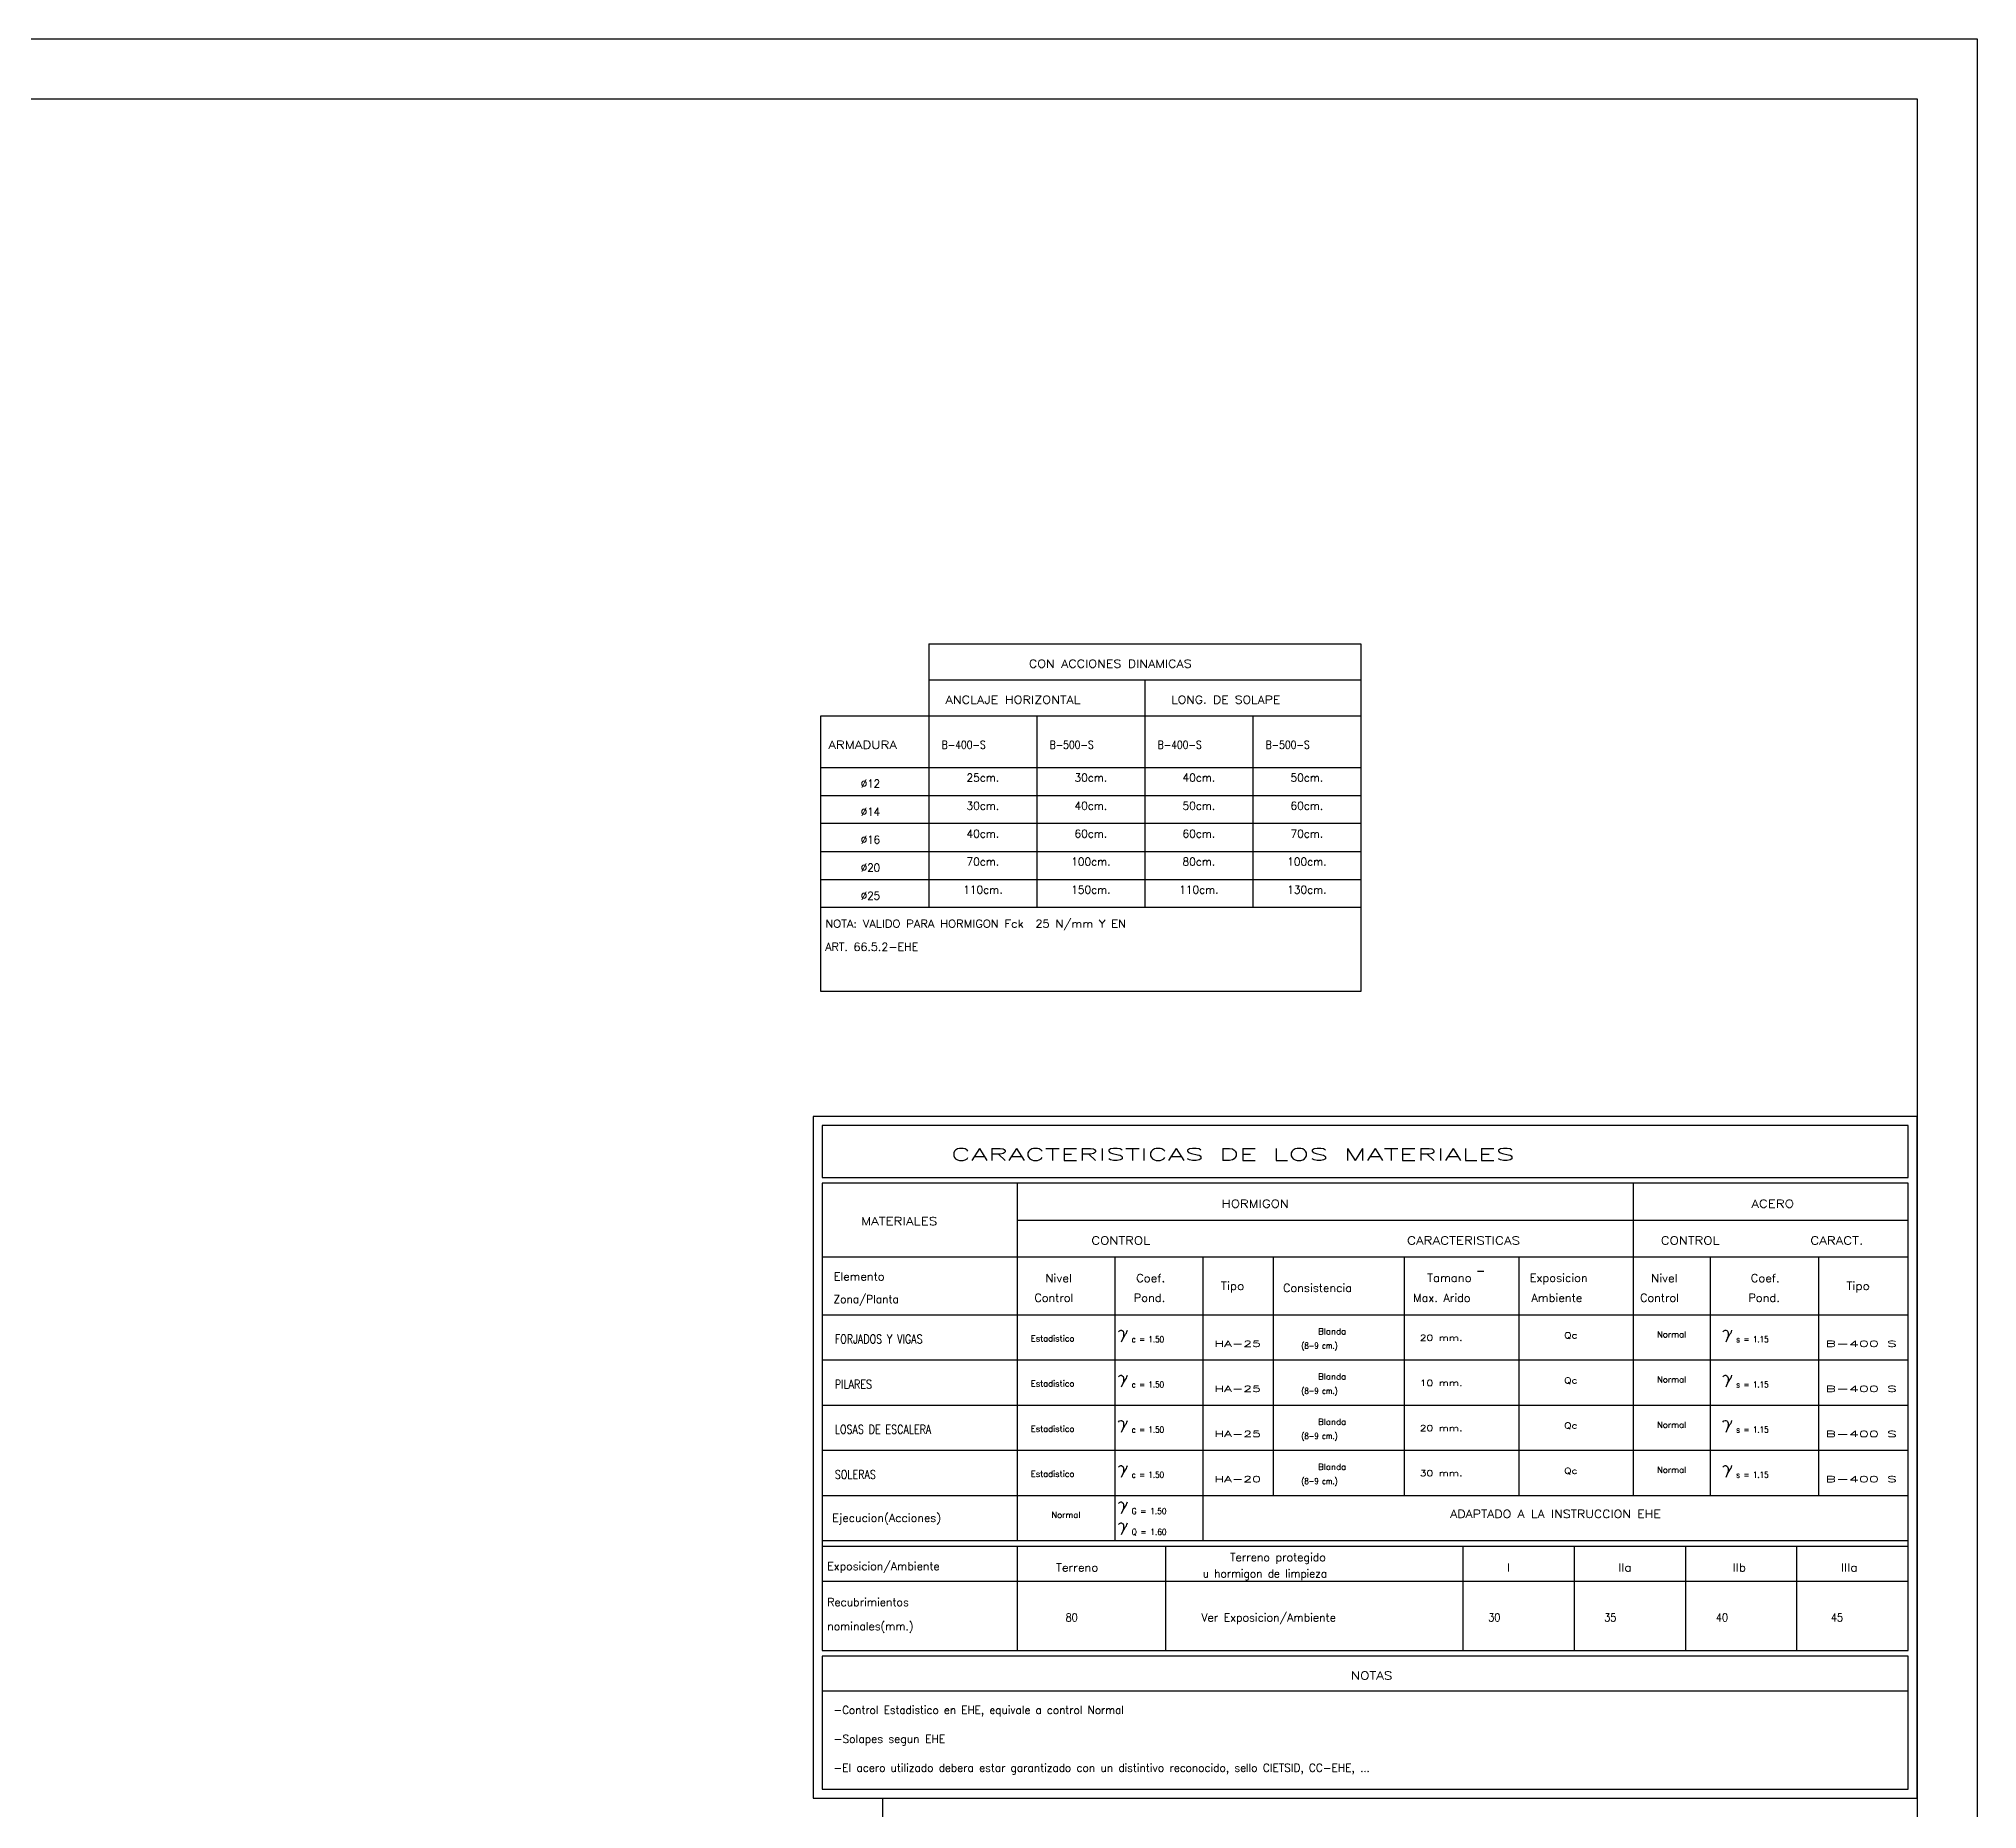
# Model space of a CAD drawing. Header units: millimetres. Extents: x 811 to 853.1, y 350.8 to 380.5.
# Drawn here: x 836.91 to 853.06, y 365.73 to 380.48 of the extents above; entities that cross this region are included whole.
import ezdxf
from ezdxf.enums import TextEntityAlignment as Align

# ---------------------------------------------------------------- set-up
doc = ezdxf.new("R2010")
doc.units = ezdxf.units.MM
doc.linetypes.add('CYPELINEA', pattern=[0])
for name, color, linetype in [('0-CYPE0', 1, 'CYPELINEA'), ('0-CYPE1', 2, 'CYPELINEA'), ('0-CYPE2', 4, 'CYPELINEA'), ('015', 1, 'Continuous'), ('06', 6, 'Continuous'), ('TEXTO', 1, 'Continuous')]:
    doc.layers.add(name, color=color, linetype=linetype)
doc.styles.add('ROMANS', font='romans')
doc.styles.get("Standard").update_dxf_attribs({"font": 'romans.shx'})

# ---------------------------------------------------------------- blocks, each defined once
blk = doc.blocks.new('A1H')
at = {"layer": '015'}
blk.add_lwpolyline([(-831, -10), (-831, 584), (10, 584), (10, -10)], close=True, dxfattribs=at)
at = {"layer": '06'}
blk.add_lwpolyline([(-806, 0), (-806, 574), (0, 574), (0, 0)], close=True, dxfattribs=at)

msp = doc.modelspace()

# ---------------------------------------------------------------- linework, layer by layer
at = {"layer": '0-CYPE0'}
for p, q in [((852.562, 371.501), (843.36, 371.501)), ((843.36, 371.501), (843.36, 365.82)), ((852.562, 365.82), (852.562, 371.501)), ((845.06, 370.637), (850.194, 370.637)), ((850.194, 370.637), (852.487, 370.637)), ((845.874, 370.33), (845.874, 367.967)), ((846.608, 370.33), (846.608, 367.967)), ((847.193, 370.33), (847.193, 368.343)), ((848.286, 370.33), (848.286, 368.343)), ((849.242, 370.33), (849.242, 368.343)), ((850.837, 370.33), (850.837, 368.343)), ((851.74, 370.33), (851.74, 368.343)), ((843.435, 367.629), (852.487, 367.629)), ((843.435, 366.714), (852.487, 366.714)), ((843.36, 365.82), (852.562, 365.82)), ((844.352, 365.82), (852.562, 365.82))]:
    msp.add_line(p, q, dxfattribs=at)
at = {"layer": '0-CYPE1'}
for p, q in [((843.435, 370.33), (852.487, 370.33)), ((845.905, 369.706), (845.914, 369.715)), ((845.914, 369.715), (845.924, 369.72)), ((845.924, 369.72), (845.929, 369.72)), ((845.933, 369.635), (845.928, 369.62)), ((845.929, 369.72), (845.937, 369.716)), ((845.943, 369.654), (845.933, 369.635)), ((845.937, 369.716), (845.943, 369.711)), ((845.943, 369.711), (845.947, 369.697)), ((845.947, 369.677), (845.943, 369.654)), ((845.943, 369.654), (845.954, 369.671)), ((845.947, 369.697), (845.947, 369.677)), ((845.954, 369.671), (845.964, 369.686)), ((845.964, 369.686), (845.971, 369.696)), ((845.971, 369.696), (845.976, 369.706)), ((845.976, 369.706), (845.981, 369.72)), ((850.942, 369.706), (850.951, 369.715)), ((850.951, 369.715), (850.961, 369.72)), ((850.961, 369.72), (850.966, 369.72)), ((850.966, 369.72), (850.975, 369.716)), ((850.971, 369.635), (850.966, 369.62)), ((850.98, 369.654), (850.971, 369.635)), ((850.975, 369.716), (850.98, 369.711)), ((850.98, 369.711), (850.985, 369.697)), ((850.985, 369.677), (850.98, 369.654)), ((850.98, 369.654), (850.992, 369.671)), ((850.985, 369.697), (850.985, 369.677)), ((850.992, 369.671), (851.001, 369.686)), ((851.001, 369.686), (851.008, 369.696)), ((851.008, 369.696), (851.013, 369.706)), ((851.013, 369.706), (851.018, 369.72)), ((843.435, 369.472), (852.487, 369.472)), ((845.905, 369.33), (845.914, 369.339)), ((845.914, 369.339), (845.924, 369.344)), ((845.924, 369.344), (845.929, 369.344)), ((845.929, 369.344), (845.937, 369.34)), ((845.937, 369.34), (845.943, 369.335)), ((845.943, 369.335), (845.947, 369.32)), ((845.947, 369.32), (845.947, 369.301)), ((845.964, 369.309), (845.971, 369.319)), ((845.971, 369.319), (845.976, 369.33)), ((845.976, 369.33), (845.981, 369.344)), ((850.942, 369.33), (850.951, 369.339)), ((850.951, 369.339), (850.961, 369.344)), ((850.961, 369.344), (850.966, 369.344)), ((850.966, 369.344), (850.975, 369.34)), ((850.975, 369.34), (850.98, 369.335)), ((850.98, 369.335), (850.985, 369.32)), ((850.985, 369.32), (850.985, 369.301)), ((851.001, 369.309), (851.008, 369.319)), ((851.008, 369.319), (851.013, 369.33)), ((851.013, 369.33), (851.018, 369.344)), ((845.933, 369.259), (845.928, 369.244)), ((845.943, 369.277), (845.933, 369.259)), ((845.947, 369.301), (845.943, 369.277)), ((845.943, 369.277), (845.954, 369.295)), ((845.954, 369.295), (845.964, 369.309)), ((850.971, 369.259), (850.966, 369.244)), ((850.98, 369.277), (850.971, 369.259)), ((850.985, 369.301), (850.98, 369.277)), ((850.98, 369.277), (850.992, 369.295)), ((850.992, 369.295), (851.001, 369.309)), ((843.435, 369.096), (852.487, 369.096)), ((845.905, 368.953), (845.914, 368.963)), ((845.914, 368.963), (845.924, 368.968)), ((845.924, 368.968), (845.929, 368.968)), ((845.933, 368.882), (845.928, 368.868)), ((845.929, 368.968), (845.937, 368.963)), ((845.943, 368.901), (845.933, 368.882)), ((845.937, 368.963), (845.943, 368.958)), ((845.943, 368.958), (845.947, 368.944)), ((845.947, 368.925), (845.943, 368.901)), ((845.943, 368.901), (845.954, 368.918)), ((845.947, 368.944), (845.947, 368.925)), ((845.954, 368.918), (845.964, 368.933)), ((845.964, 368.933), (845.971, 368.943)), ((845.971, 368.943), (845.976, 368.953)), ((845.976, 368.953), (845.981, 368.968)), ((850.942, 368.953), (850.951, 368.963)), ((850.951, 368.963), (850.961, 368.968)), ((850.961, 368.968), (850.966, 368.968)), ((850.966, 368.968), (850.975, 368.963)), ((850.971, 368.882), (850.966, 368.868)), ((850.98, 368.901), (850.971, 368.882)), ((850.975, 368.963), (850.98, 368.958)), ((850.98, 368.958), (850.985, 368.944)), ((850.985, 368.925), (850.98, 368.901)), ((850.98, 368.901), (850.992, 368.918)), ((850.985, 368.944), (850.985, 368.925)), ((850.992, 368.918), (851.001, 368.933)), ((851.001, 368.933), (851.008, 368.943)), ((851.008, 368.943), (851.013, 368.953)), ((851.013, 368.953), (851.018, 368.968)), ((843.435, 368.719), (852.487, 368.719)), ((845.905, 368.577), (845.914, 368.586)), ((845.914, 368.586), (845.924, 368.591)), ((845.924, 368.591), (845.929, 368.591)), ((845.933, 368.506), (845.928, 368.491)), ((845.929, 368.591), (845.937, 368.587)), ((845.943, 368.525), (845.933, 368.506)), ((845.937, 368.587), (845.943, 368.582)), ((845.943, 368.582), (845.947, 368.568)), ((845.947, 368.548), (845.943, 368.525)), ((845.943, 368.525), (845.954, 368.542)), ((845.947, 368.568), (845.947, 368.548)), ((845.954, 368.542), (845.964, 368.557)), ((845.964, 368.557), (845.971, 368.567)), ((845.971, 368.567), (845.976, 368.577)), ((845.976, 368.577), (845.981, 368.591)), ((850.942, 368.577), (850.951, 368.586)), ((850.951, 368.586), (850.961, 368.591)), ((850.961, 368.591), (850.966, 368.591)), ((850.966, 368.591), (850.975, 368.587)), ((850.971, 368.506), (850.966, 368.491)), ((850.98, 368.525), (850.971, 368.506)), ((850.975, 368.587), (850.98, 368.582)), ((850.98, 368.582), (850.985, 368.568)), ((850.985, 368.548), (850.98, 368.525)), ((850.98, 368.525), (850.992, 368.542)), ((850.985, 368.568), (850.985, 368.548)), ((850.992, 368.542), (851.001, 368.557)), ((851.001, 368.557), (851.008, 368.567)), ((851.008, 368.567), (851.013, 368.577)), ((851.013, 368.577), (851.018, 368.591)), ((843.435, 368.343), (852.487, 368.343)), ((845.905, 368.275), (845.914, 368.284)), ((845.914, 368.284), (845.924, 368.289)), ((845.924, 368.289), (845.929, 368.289)), ((845.933, 368.203), (845.928, 368.189)), ((845.929, 368.289), (845.937, 368.284)), ((845.943, 368.222), (845.933, 368.203)), ((845.937, 368.284), (845.943, 368.279)), ((845.943, 368.279), (845.947, 368.265)), ((845.947, 368.246), (845.943, 368.222)), ((845.943, 368.222), (845.954, 368.24)), ((845.947, 368.265), (845.947, 368.246)), ((845.954, 368.24), (845.964, 368.254)), ((845.964, 368.254), (845.971, 368.264)), ((845.971, 368.264), (845.976, 368.275)), ((845.976, 368.275), (845.981, 368.289)), ((845.905, 368.1), (845.914, 368.11)), ((845.914, 368.11), (845.924, 368.115)), ((845.924, 368.115), (845.929, 368.115)), ((845.933, 368.029), (845.928, 368.015)), ((845.929, 368.115), (845.937, 368.11)), ((845.943, 368.048), (845.933, 368.029)), ((845.937, 368.11), (845.943, 368.105)), ((845.943, 368.105), (845.947, 368.091)), ((845.947, 368.072), (845.943, 368.048)), ((845.943, 368.048), (845.954, 368.065)), ((845.947, 368.091), (845.947, 368.072)), ((845.954, 368.065), (845.964, 368.08)), ((845.964, 368.08), (845.971, 368.09)), ((845.971, 368.09), (845.976, 368.1)), ((845.976, 368.1), (845.981, 368.115))]:
    msp.add_line(p, q, dxfattribs=at)
at = {"layer": '0-CYPE2'}
for p, q in [((844.325, 375.442), (847.925, 375.442)), ((844.325, 375.442), (844.325, 373.242)), ((847.925, 375.442), (847.925, 373.242)), ((844.325, 375.142), (847.925, 375.142)), ((846.125, 375.142), (846.125, 374.842)), ((843.425, 372.542), (843.425, 374.842)), ((843.425, 374.842), (844.325, 374.842)), ((844.325, 374.842), (847.925, 374.842)), ((845.225, 374.842), (845.225, 373.242)), ((846.125, 374.842), (846.125, 373.242)), ((847.025, 374.842), (847.025, 373.242)), ((844.325, 374.408), (843.425, 374.408)), ((847.925, 374.408), (844.325, 374.408)), ((847.925, 374.175), (843.425, 374.175)), ((847.925, 373.942), (843.425, 373.942)), ((847.925, 373.708), (843.425, 373.708)), ((847.925, 373.475), (843.425, 373.475)), ((844.325, 373.242), (843.425, 373.242)), ((847.925, 373.242), (844.325, 373.242)), ((847.925, 373.242), (847.925, 372.542)), ((847.925, 372.542), (843.425, 372.542)), ((852.487, 371.426), (843.435, 371.426)), ((843.435, 371.426), (843.435, 370.993)), ((852.487, 370.993), (852.487, 371.426)), ((843.435, 370.993), (852.487, 370.993)), ((852.487, 370.945), (843.435, 370.945)), ((843.435, 370.945), (843.435, 367.752)), ((845.06, 370.945), (845.06, 367.967)), ((850.194, 370.945), (850.194, 368.343)), ((852.487, 367.752), (852.487, 370.945)), ((848.897, 370.211), (848.949, 370.211)), ((843.435, 369.848), (852.487, 369.848)), ((843.435, 367.967), (852.487, 367.967)), ((852.487, 367.918), (843.435, 367.918)), ((843.435, 367.918), (843.435, 367.051)), ((845.06, 367.918), (845.06, 367.051)), ((846.298, 367.918), (846.298, 367.051)), ((848.775, 367.918), (848.775, 367.051)), ((849.702, 367.918), (849.702, 367.051)), ((850.63, 367.918), (850.63, 367.051)), ((851.557, 367.918), (851.557, 367.051)), ((852.487, 367.051), (852.487, 367.918)), ((843.435, 367.051), (852.487, 367.051)), ((852.487, 367.003), (843.435, 367.003)), ((843.435, 367.003), (843.435, 365.895)), ((852.487, 365.895), (852.487, 367.003)), ((843.435, 365.895), (852.487, 365.895))]:
    msp.add_line(p, q, dxfattribs=at)
at = {"layer": 'TEXTO', "color": 6}
for p, q in [((843.937, 365.82), (852.562, 365.82)), ((843.937, 365.82), (843.937, 356.766)), ((852.562, 365.82), (852.562, 356.766))]:
    msp.add_line(p, q, dxfattribs=at)

# ---------------------------------------------------------------- block references
at = {"linetype": 'Continuous', "xscale": 0.05000000000001137, "yscale": 0.05000000000001137, "zscale": 0.05}
msp.add_blockref('A1H', (852.562, 351.284), dxfattribs=at)

# ---------------------------------------------------------------- texts
at = {"layer": '0-CYPE1', "style": 'ROMANS', "width": 0.8}
for s, height, p in [('FORJADOS Y VIGAS', 0.07283, (843.541, 369.61)), ('PILARES', 0.0728, (843.541, 369.233)), ('LOSAS DE ESCALERA', 0.07283, (843.541, 368.857)), ('SOLERAS', 0.0728, (843.541, 368.481))]:
    msp.add_text(s, height=height, dxfattribs=at).set_placement(p)
at = {"layer": '0-CYPE1'}
for s, height, width, p, p2 in [('Estadistico', 0.05, 0.925273, (845.174, 369.626), (845.538, 369.626)), ('c = 1.50', 0.05, 0.741176, (846.015, 369.619), (846.285, 369.619)), ('Blanda', 0.05, 0.975149, (847.569, 369.685), (847.803, 369.685)), ('20 mm.', 0.05, 1.18063, (848.415, 369.632), (848.772, 369.632)), ('Qc', 0.05, 1.271351, (849.62, 369.652), (849.732, 369.652)), ('Normal', 0.05, 0.949907, (850.394, 369.66), (850.636, 369.66)), ('s = 1.15', 0.05, 0.746053, (851.053, 369.619), (851.323, 369.619)), ('HA-25', 0.05, 1.571942, (846.706, 369.582), (847.091, 369.582)), ('(8-9 cm.)', 0.05, 0.746805, (847.43, 369.566), (847.731, 369.566)), ('B-400 S', 0.05, 1.720552, (851.798, 369.582), (852.392, 369.582)), ('Blanda', 0.05, 0.975149, (847.569, 369.308), (847.803, 369.308)), ('Qc', 0.05, 1.271351, (849.62, 369.276), (849.732, 369.276)), ('Normal', 0.05, 0.949907, (850.394, 369.284), (850.636, 369.284)), ('Estadistico', 0.05, 0.925273, (845.174, 369.25), (845.538, 369.25)), ('c = 1.50', 0.05, 0.741176, (846.015, 369.242), (846.285, 369.242)), ('HA-25', 0.05, 1.571942, (846.706, 369.206), (847.091, 369.206)), ('(8-9 cm.)', 0.05, 0.746805, (847.43, 369.189), (847.731, 369.189)), ('10 mm.', 0.05, 1.18063, (848.415, 369.255), (848.772, 369.255)), ('s = 1.15', 0.05, 0.746053, (851.053, 369.242), (851.323, 369.242)), ('B-400 S', 0.05, 1.720552, (851.798, 369.206), (852.392, 369.206)), ('Estadistico', 0.05, 0.925273, (845.174, 368.873), (845.538, 368.873)), ('c = 1.50', 0.05, 0.741176, (846.015, 368.866), (846.285, 368.866)), ('HA-25', 0.05, 1.571942, (846.706, 368.83), (847.091, 368.83)), ('(8-9 cm.)', 0.05, 0.746805, (847.43, 368.813), (847.731, 368.813)), ('Blanda', 0.05, 0.975149, (847.569, 368.932), (847.803, 368.932)), ('20 mm.', 0.05, 1.18063, (848.415, 368.879), (848.772, 368.879)), ('Qc', 0.05, 1.271351, (849.62, 368.9), (849.732, 368.9)), ('Normal', 0.05, 0.949907, (850.394, 368.907), (850.636, 368.907)), ('s = 1.15', 0.05, 0.746053, (851.053, 368.866), (851.323, 368.866)), ('B-400 S', 0.05, 1.720552, (851.798, 368.83), (852.392, 368.83)), ('Estadistico', 0.05, 0.925273, (845.174, 368.497), (845.538, 368.497)), ('c = 1.50', 0.05, 0.741176, (846.015, 368.49), (846.285, 368.49)), ('HA-20', 0.05, 1.571942, (846.706, 368.453), (847.091, 368.453)), ('Blanda', 0.05, 0.975149, (847.569, 368.556), (847.803, 368.556)), ('30 mm.', 0.05, 1.18063, (848.415, 368.503), (848.772, 368.503)), ('Qc', 0.05, 1.271351, (849.62, 368.523), (849.732, 368.523)), ('Normal', 0.05, 0.949907, (850.394, 368.531), (850.636, 368.531)), ('s = 1.15', 0.05, 0.746053, (851.053, 368.49), (851.323, 368.49)), ('B-400 S', 0.05, 1.720552, (851.798, 368.453), (852.392, 368.453)), ('(8-9 cm.)', 0.05, 0.746805, (847.43, 368.437), (847.731, 368.437)), ('Normal', 0.05, 0.949907, (845.346, 368.155), (845.588, 368.155)), ('G = 1.50', 0.05, 0.783462, (846.015, 368.187), (846.306, 368.187)), ('Q = 1.60', 0.05, 0.778471, (846.015, 368.013), (846.306, 368.013)), ('Ver Exposicion/Ambiente', 0.06665, 0.896455, (846.596, 367.292), (847.717, 367.292)), ('80 ', 0.0667, 0.723132, (845.465, 367.292), (845.605, 367.292)), ('30 ', 0.0667, 0.723132, (848.988, 367.292), (849.128, 367.292)), ('35 ', 0.0667, 0.723132, (849.954, 367.292), (850.094, 367.292)), ('40 ', 0.0667, 0.723132, (850.884, 367.292), (851.024, 367.292)), ('45 ', 0.0667, 0.723132, (851.843, 367.292), (851.983, 367.292))]:
    msp.add_text(s, height=height, dxfattribs=dict(at, width=width)).set_placement(p, p2, align=Align.FIT)
at = {"layer": '0-CYPE2'}
for s, height, width, p, p2 in [('CON ACCIONES DINAMICAS', 0.06665, 1.03027, (845.158, 375.242), (846.515, 375.242)), ('ANCLAJE HORIZONTAL', 0.06665, 1.045615, (844.464, 374.942), (845.589, 374.942)), ('LONG. DE SOLAPE', 0.06665, 0.991026, (846.344, 374.942), (847.253, 374.942)), ('ARMADURA', 0.0667, 1.1125, (843.487, 374.566), (844.059, 374.566)), ('B-400-S', 0.0667, 0.772993, (844.431, 374.566), (844.799, 374.566)), ('B-500-S', 0.0667, 0.772993, (845.331, 374.566), (845.699, 374.566)), ('B-400-S', 0.0667, 0.772993, (846.231, 374.566), (846.599, 374.566)), ('B-500-S', 0.0667, 0.772993, (847.131, 374.566), (847.499, 374.566)), ('25cm.', 0.0667, 0.918421, (844.638, 374.292), (844.912, 374.292)), ('30cm.', 0.0667, 0.918421, (845.538, 374.292), (845.812, 374.292)), ('40cm.', 0.0667, 0.918421, (846.438, 374.292), (846.712, 374.292)), ('50cm.', 0.0667, 0.918421, (847.338, 374.292), (847.612, 374.292)), ('%%c12  ', 0.0667, 0.76742, (843.758, 374.242), (844.004, 374.242)), ('%%c14  ', 0.0667, 0.76742, (843.758, 374.008), (844.004, 374.008)), ('30cm.', 0.0667, 0.918421, (844.638, 374.058), (844.912, 374.058)), ('40cm.', 0.0667, 0.918421, (845.538, 374.058), (845.812, 374.058)), ('50cm.', 0.0667, 0.918421, (846.438, 374.058), (846.712, 374.058)), ('60cm.', 0.0667, 0.918421, (847.338, 374.058), (847.612, 374.058)), ('%%c16  ', 0.0667, 0.76742, (843.758, 373.775), (844.004, 373.775)), ('40cm.', 0.0667, 0.918421, (844.638, 373.825), (844.912, 373.825)), ('60cm.', 0.0667, 0.918421, (845.538, 373.825), (845.812, 373.825)), ('60cm.', 0.0667, 0.918421, (846.438, 373.825), (846.712, 373.825)), ('70cm.', 0.0667, 0.918421, (847.338, 373.825), (847.612, 373.825)), ('%%c20  ', 0.0667, 0.76742, (843.758, 373.542), (844.004, 373.542)), ('70cm.', 0.0667, 0.918421, (844.638, 373.592), (844.912, 373.592)), ('100cm.', 0.0667, 0.91207, (845.51, 373.592), (845.84, 373.592)), ('80cm.', 0.0667, 0.918421, (846.438, 373.592), (846.712, 373.592)), ('100cm.', 0.0667, 0.91207, (847.31, 373.592), (847.64, 373.592)), ('%%c25  ', 0.0667, 0.76742, (843.758, 373.308), (844.004, 373.308)), ('110cm.', 0.0667, 0.91207, (844.61, 373.358), (844.94, 373.358)), ('150cm.', 0.0667, 0.91207, (845.51, 373.358), (845.84, 373.358)), ('110cm.', 0.0667, 0.91207, (846.41, 373.358), (846.74, 373.358)), ('130cm.', 0.0667, 0.91207, (847.31, 373.358), (847.64, 373.358)), ('NOTA: VALIDO PARA HORMIGON Fck  25 N/mm Y EN', 0.06665, 0.904814, (843.461, 373.075), (845.968, 373.075)), ('ART. 66.5.2-EHE', 0.06665, 0.90556, (843.461, 372.882), (844.237, 372.882)), ('CARACTERISTICAS DE LOS MATERIALES ', 0.1, 1.611558, (844.508, 371.135), (849.335, 371.135)), ('HORMIGON', 0.0667, 1.118729, (846.765, 370.741), (847.326, 370.741)), ('ACERO', 0.0667, 1.144572, (851.179, 370.741), (851.535, 370.741)), ('MATERIALES', 0.0667, 1.132147, (843.759, 370.596), (844.395, 370.596)), ('CONTROL', 0.0667, 1.102776, (845.679, 370.434), (846.169, 370.434)), ('CARACTERISTICAS', 0.06665, 1.128533, (848.31, 370.434), (849.252, 370.434)), ('CONTROL', 0.0667, 1.102776, (850.425, 370.434), (850.915, 370.434)), ('CARACT.', 0.0667, 1.145741, (851.671, 370.434), (852.111, 370.434)), ('Elemento', 0.0667, 0.956489, (843.531, 370.135), (843.956, 370.135)), ('Nivel', 0.0667, 1.024006, (845.296, 370.121), (845.517, 370.121)), ('Coef.', 0.0667, 0.999131, (846.053, 370.121), (846.294, 370.121)), ('Tipo', 0.0667, 1.046702, (846.758, 370.056), (846.954, 370.056)), ('Tamano', 0.0667, 0.979657, (848.478, 370.123), (848.848, 370.123)), ('Exposicion', 0.0667, 0.959108, (849.332, 370.123), (849.816, 370.123)), ('Nivel', 0.0667, 1.024006, (850.344, 370.121), (850.565, 370.121)), ('Coef.', 0.0667, 0.999131, (851.175, 370.121), (851.416, 370.121)), ('Tipo', 0.0667, 1.046702, (851.971, 370.056), (852.167, 370.056)), ('Zona/Planta', 0.06665, 0.884833, (843.531, 369.946), (844.073, 369.946)), ('Control', 0.0667, 0.951126, (845.205, 369.957), (845.528, 369.957)), ('Pond.', 0.0667, 0.986497, (846.032, 369.957), (846.295, 369.957)), ('Consistencia', 0.06665, 0.946886, (847.277, 370.039), (847.851, 370.039)), ('Max. Arido', 0.0667, 0.912774, (848.361, 369.956), (848.839, 369.956)), ('Ambiente', 0.0667, 0.96337, (849.346, 369.956), (849.771, 369.956)), ('Control', 0.0667, 0.951126, (850.253, 369.957), (850.576, 369.957)), ('Pond.', 0.0667, 0.986497, (851.154, 369.957), (851.417, 369.957)), ('Ejecucion(Acciones)', 0.06665, 0.931894, (843.519, 368.122), (844.427, 368.122)), ('ADAPTADO A LA INSTRUCCION EHE', 0.06665, 0.999934, (848.67, 368.155), (850.425, 368.155)), ('Terreno protegido', 0.06665, 0.897974, (846.835, 367.794), (847.633, 367.794)), ('Exposicion/Ambiente', 0.06665, 0.9112, (843.478, 367.72), (844.415, 367.72)), ('Terreno', 0.0667, 0.981484, (845.385, 367.709), (845.737, 367.709)), ('u hormigon de limpieza', 0.06665, 0.842105, (846.607, 367.658), (847.644, 367.658)), ('I', 0.0667, 2.205551, (849.142, 367.709), (849.17, 367.709)), ('IIa', 0.0667, 1.138349, (850.07, 367.709), (850.182, 367.709)), ('IIb', 0.0667, 1.102776, (851.024, 367.709), (851.136, 367.709)), ('IIIa', 0.0667, 1.131052, (851.926, 367.709), (852.066, 367.709)), ('Recubrimientos ', 0.06665, 0.878585, (843.478, 367.42), (844.203, 367.42)), ('nominales(mm.)', 0.06665, 0.903812, (843.478, 367.219), (844.198, 367.219)), ('NOTAS', 0.0667, 1.14755, (847.841, 366.808), (848.187, 366.808)), ('-Control Estadistico en EHE, equivale a control Normal ', 0.06665, 0.822947, (843.531, 366.521), (845.994, 366.521)), ('-Solapes segun EHE', 0.06665, 0.867865, (843.531, 366.28), (844.462, 366.28)), ('-El acero utilizado debera estar garantizado con un distintivo reconocido, sello CIETSID, CC-EHE, ...', 0.06665, 0.838834, (843.531, 366.039), (848.001, 366.039))]:
    msp.add_text(s, height=height, dxfattribs=dict(at, width=width)).set_placement(p, p2, align=Align.FIT)

doc.saveas('drawing.dxf')
